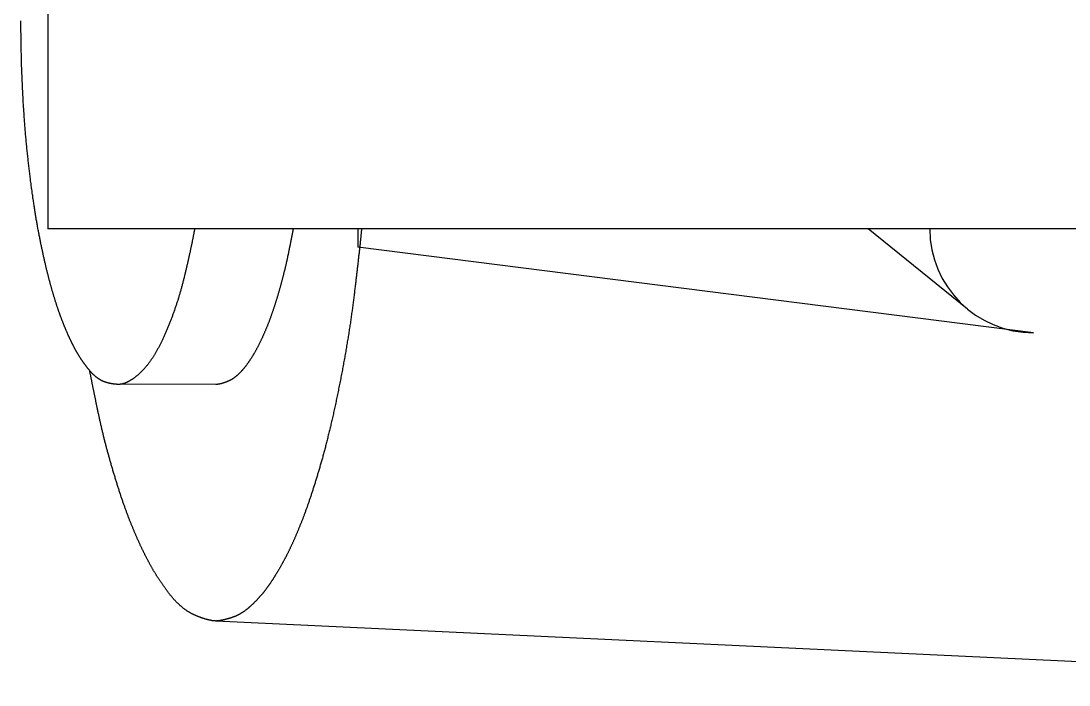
# Model space of a CAD drawing. Extents: x -120222 to -41942, y -19134 to 30932.
# Drawn here: x -78512.52 to -78492.36, y 10649.44 to 10662.22 of the extents above; entities that cross this region are included whole.
import ezdxf

# ---------------------------------------------------------------- set-up
doc = ezdxf.new("R2010")
doc.units = 0
doc.header["$LTSCALE"] = 150
doc.header["$MEASUREMENT"] = 0
doc.layers.get('0').update_dxf_attribs({"linetype": 'CONTINUOUS'})
doc.layers.add('____-568', color=7, linetype='CONTINUOUS')

# ---------------------------------------------------------------- blocks, each defined once
blk = doc.blocks.new('____-182')
at = {"color": 1, "linetype": 'Continuous'}
for p, q in [((-84947.112, 6117.519), (-84947.112, 6109.519)), ((-84919.158, 6109.519), (-84947.112, 6109.519)), ((-84941.144, 6109.519), (-84941.144, 6109.17)), ((-84929.414, 6107.973), (-84931.325, 6109.519)), ((-84928.144, 6107.519), (-84941.144, 6109.17)), ((-84943.878, 6106.524), (-84945.689, 6106.531)), ((-84917.872, 6100.743), (-84943.878, 6101.974))]:
    blk.add_line(p, q, dxfattribs=at)
at = {"color": 1, "linetype": 'Continuous', "flags": 128}
for points in [[(-84945.689, 6106.531), (-84945.693, 6106.531), (-84945.697, 6106.53), (-84945.701, 6106.53), (-84945.705, 6106.529), (-84945.708, 6106.529), (-84945.712, 6106.528), (-84945.716, 6106.528), (-84945.72, 6106.528), (-84945.724, 6106.527), (-84945.728, 6106.527), (-84945.732, 6106.527), (-84945.736, 6106.527), (-84945.74, 6106.527), (-84945.744, 6106.527), (-84945.749, 6106.526), (-84945.753, 6106.526), (-84945.757, 6106.526), (-84945.761, 6106.526), (-84945.765, 6106.526), (-84945.77, 6106.527), (-84945.774, 6106.527), (-84945.778, 6106.527), (-84945.783, 6106.527), (-84945.787, 6106.527), (-84945.792, 6106.528), (-84945.796, 6106.528), (-84945.801, 6106.528), (-84945.805, 6106.529), (-84945.81, 6106.529), (-84945.814, 6106.529), (-84945.819, 6106.53), (-84945.823, 6106.53), (-84945.828, 6106.531), (-84945.833, 6106.531), (-84945.837, 6106.532), (-84945.842, 6106.533), (-84945.847, 6106.533), (-84945.852, 6106.534), (-84945.856, 6106.535), (-84945.861, 6106.535), (-84945.866, 6106.536), (-84945.871, 6106.537), (-84945.876, 6106.538), (-84945.881, 6106.539), (-84945.886, 6106.54), (-84945.891, 6106.541), (-84945.896, 6106.542), (-84945.901, 6106.543), (-84945.906, 6106.544), (-84945.911, 6106.545), (-84945.916, 6106.546), (-84945.921, 6106.547), (-84945.927, 6106.548), (-84945.932, 6106.55), (-84945.937, 6106.551), (-84945.942, 6106.552), (-84945.948, 6106.554), (-84945.953, 6106.555), (-84945.958, 6106.556), (-84945.964, 6106.558), (-84945.969, 6106.559), (-84945.975, 6106.561), (-84945.98, 6106.562), (-84945.986, 6106.564), (-84945.991, 6106.565), (-84945.997, 6106.567), (-84946.002, 6106.569), (-84946.008, 6106.571), (-84946.013, 6106.573), (-84946.019, 6106.575), (-84946.024, 6106.577), (-84946.029, 6106.579), (-84946.035, 6106.581), (-84946.04, 6106.583), (-84946.046, 6106.585), (-84946.051, 6106.588), (-84946.056, 6106.59), (-84946.062, 6106.593), (-84946.067, 6106.595), (-84946.073, 6106.598), (-84946.078, 6106.601), (-84946.083, 6106.603), (-84946.089, 6106.606), (-84946.094, 6106.609), (-84946.099, 6106.612), (-84946.104, 6106.615), (-84946.11, 6106.618), (-84946.115, 6106.621), (-84946.12, 6106.625), (-84946.126, 6106.628), (-84946.131, 6106.631), (-84946.136, 6106.635), (-84946.141, 6106.638), (-84946.146, 6106.642), (-84946.152, 6106.646), (-84946.157, 6106.649), (-84946.162, 6106.653), (-84946.167, 6106.657), (-84946.172, 6106.661), (-84946.178, 6106.665), (-84946.183, 6106.669), (-84946.188, 6106.673), (-84946.193, 6106.677), (-84946.198, 6106.682), (-84946.203, 6106.686), (-84946.208, 6106.69), (-84946.213, 6106.695), (-84946.218, 6106.699), (-84946.223, 6106.704), (-84946.228, 6106.709), (-84946.233, 6106.714), (-84946.238, 6106.718), (-84946.243, 6106.723), (-84946.248, 6106.728), (-84946.253, 6106.733), (-84946.258, 6106.738), (-84946.263, 6106.743), (-84946.268, 6106.749), (-84946.273, 6106.754), (-84946.278, 6106.759), (-84946.283, 6106.765), (-84946.288, 6106.77), (-84946.293, 6106.776), (-84946.298, 6106.781), (-84946.303, 6106.787), (-84946.308, 6106.793), (-84946.313, 6106.799), (-84946.317, 6106.805), (-84946.322, 6106.811), (-84946.327, 6106.817), (-84946.332, 6106.823), (-84946.337, 6106.829), (-84946.341, 6106.835), (-84946.346, 6106.841), (-84946.351, 6106.847), (-84946.356, 6106.853), (-84946.36, 6106.859), (-84946.365, 6106.865), (-84946.37, 6106.871), (-84946.374, 6106.877), (-84946.379, 6106.883), (-84946.383, 6106.889), (-84946.388, 6106.895), (-84946.392, 6106.901), (-84946.397, 6106.907), (-84946.402, 6106.913), (-84946.406, 6106.919), (-84946.41, 6106.926), (-84946.415, 6106.932), (-84946.419, 6106.938), (-84946.424, 6106.944), (-84946.428, 6106.95), (-84946.432, 6106.956), (-84946.437, 6106.963), (-84946.441, 6106.969), (-84946.445, 6106.975), (-84946.45, 6106.981), (-84946.454, 6106.988), (-84946.458, 6106.994), (-84946.462, 6107), (-84946.467, 6107.006), (-84946.471, 6107.013), (-84946.475, 6107.019), (-84946.479, 6107.025), (-84946.483, 6107.032), (-84946.487, 6107.038), (-84946.491, 6107.044), (-84946.495, 6107.051), (-84946.499, 6107.057), (-84946.503, 6107.063), (-84946.507, 6107.07), (-84946.511, 6107.076), (-84946.515, 6107.082), (-84946.519, 6107.089), (-84946.523, 6107.095), (-84946.527, 6107.102), (-84946.531, 6107.108), (-84946.535, 6107.115), (-84946.539, 6107.121), (-84946.542, 6107.127), (-84946.546, 6107.134), (-84946.55, 6107.14), (-84946.554, 6107.147), (-84946.557, 6107.153), (-84946.561, 6107.16), (-84946.565, 6107.167), (-84946.569, 6107.173), (-84946.572, 6107.18), (-84946.576, 6107.186), (-84946.579, 6107.193), (-84946.583, 6107.199), (-84946.587, 6107.206), (-84946.59, 6107.212), (-84946.594, 6107.219), (-84946.597, 6107.226), (-84946.601, 6107.233), (-84946.604, 6107.239), (-84946.608, 6107.246), (-84946.611, 6107.253), (-84946.615, 6107.26), (-84946.619, 6107.267), (-84946.622, 6107.273), (-84946.626, 6107.28), (-84946.629, 6107.287), (-84946.633, 6107.294), (-84946.636, 6107.301), (-84946.64, 6107.309), (-84946.643, 6107.316), (-84946.647, 6107.323), (-84946.65, 6107.33), (-84946.654, 6107.337), (-84946.658, 6107.344), (-84946.661, 6107.352), (-84946.665, 6107.359), (-84946.668, 6107.366), (-84946.672, 6107.374), (-84946.675, 6107.381), (-84946.679, 6107.388), (-84946.682, 6107.396), (-84946.686, 6107.403), (-84946.689, 6107.411), (-84946.693, 6107.419), (-84946.696, 6107.426), (-84946.7, 6107.434), (-84946.703, 6107.441), (-84946.707, 6107.449), (-84946.711, 6107.457), (-84946.714, 6107.465), (-84946.718, 6107.472), (-84946.721, 6107.48), (-84946.725, 6107.488), (-84946.728, 6107.496), (-84946.732, 6107.504), (-84946.735, 6107.512), (-84946.739, 6107.52), (-84946.742, 6107.528), (-84946.746, 6107.536), (-84946.749, 6107.544), (-84946.753, 6107.552), (-84946.756, 6107.561), (-84946.76, 6107.569), (-84946.763, 6107.577), (-84946.767, 6107.585), (-84946.77, 6107.594), (-84946.774, 6107.602), (-84946.777, 6107.61), (-84946.781, 6107.619), (-84946.784, 6107.627), (-84946.788, 6107.635), (-84946.791, 6107.644), (-84946.795, 6107.653), (-84946.798, 6107.661), (-84946.802, 6107.67), (-84946.805, 6107.678), (-84946.809, 6107.687), (-84946.812, 6107.696), (-84946.816, 6107.704), (-84946.819, 6107.713), (-84946.823, 6107.722), (-84946.826, 6107.731), (-84946.83, 6107.74), (-84946.833, 6107.749), (-84946.837, 6107.758), (-84946.84, 6107.767), (-84946.844, 6107.777), (-84946.847, 6107.786), (-84946.851, 6107.795), (-84946.854, 6107.805), (-84946.858, 6107.814), (-84946.861, 6107.824), (-84946.865, 6107.833), (-84946.868, 6107.843), (-84946.872, 6107.853), (-84946.876, 6107.862), (-84946.879, 6107.872), (-84946.883, 6107.882), (-84946.886, 6107.892), (-84946.89, 6107.902), (-84946.893, 6107.912), (-84946.897, 6107.922), (-84946.9, 6107.933), (-84946.904, 6107.943), (-84946.907, 6107.953), (-84946.911, 6107.964), (-84946.914, 6107.974), (-84946.918, 6107.985), (-84946.922, 6107.995), (-84946.925, 6108.006), (-84946.929, 6108.017), (-84946.932, 6108.027), (-84946.936, 6108.038), (-84946.939, 6108.049), (-84946.943, 6108.06), (-84946.946, 6108.071), (-84946.95, 6108.082), (-84946.954, 6108.093), (-84946.957, 6108.104), (-84946.961, 6108.116), (-84946.964, 6108.127), (-84946.968, 6108.138), (-84946.971, 6108.15), (-84946.975, 6108.161), (-84946.979, 6108.173), (-84946.982, 6108.184), (-84946.986, 6108.196), (-84946.989, 6108.208), (-84946.993, 6108.22), (-84946.996, 6108.232), (-84947, 6108.243), (-84947.004, 6108.255), (-84947.007, 6108.267), (-84947.011, 6108.28), (-84947.014, 6108.292), (-84947.018, 6108.304), (-84947.022, 6108.316), (-84947.025, 6108.329), (-84947.029, 6108.341), (-84947.032, 6108.354), (-84947.036, 6108.366), (-84947.04, 6108.379), (-84947.043, 6108.391), (-84947.047, 6108.404), (-84947.05, 6108.417), (-84947.054, 6108.43), (-84947.058, 6108.443), (-84947.061, 6108.456), (-84947.065, 6108.469), (-84947.068, 6108.483), (-84947.072, 6108.496), (-84947.076, 6108.509), (-84947.079, 6108.523), (-84947.083, 6108.537), (-84947.087, 6108.55), (-84947.09, 6108.564), (-84947.094, 6108.578), (-84947.097, 6108.592), (-84947.101, 6108.606), (-84947.105, 6108.621), (-84947.108, 6108.635), (-84947.112, 6108.649), (-84947.116, 6108.664), (-84947.119, 6108.678), (-84947.123, 6108.693), (-84947.126, 6108.708), (-84947.13, 6108.723), (-84947.134, 6108.738), (-84947.137, 6108.753), (-84947.141, 6108.768), (-84947.145, 6108.783), (-84947.148, 6108.798), (-84947.152, 6108.814), (-84947.155, 6108.829), (-84947.159, 6108.845), (-84947.163, 6108.86), (-84947.166, 6108.876), (-84947.17, 6108.892), (-84947.174, 6108.908), (-84947.177, 6108.924), (-84947.181, 6108.94), (-84947.185, 6108.956), (-84947.188, 6108.972), (-84947.192, 6108.989), (-84947.195, 6109.005), (-84947.199, 6109.022), (-84947.203, 6109.038), (-84947.206, 6109.055), (-84947.21, 6109.072), (-84947.214, 6109.089), (-84947.217, 6109.106), (-84947.221, 6109.123), (-84947.225, 6109.14), (-84947.228, 6109.157), (-84947.232, 6109.175), (-84947.236, 6109.192), (-84947.239, 6109.21), (-84947.243, 6109.227), (-84947.247, 6109.245), (-84947.25, 6109.263), (-84947.254, 6109.281), (-84947.257, 6109.299), (-84947.261, 6109.317), (-84947.265, 6109.335), (-84947.268, 6109.353), (-84947.272, 6109.372), (-84947.276, 6109.39), (-84947.279, 6109.409), (-84947.283, 6109.427), (-84947.287, 6109.446), (-84947.29, 6109.465), (-84947.294, 6109.484), (-84947.297, 6109.503), (-84947.301, 6109.523), (-84947.305, 6109.542), (-84947.308, 6109.562), (-84947.312, 6109.581), (-84947.315, 6109.601), (-84947.319, 6109.621), (-84947.322, 6109.641), (-84947.326, 6109.661), (-84947.329, 6109.681), (-84947.333, 6109.702), (-84947.336, 6109.722), (-84947.34, 6109.743), (-84947.343, 6109.764), (-84947.347, 6109.784), (-84947.35, 6109.805), (-84947.353, 6109.827), (-84947.357, 6109.848), (-84947.36, 6109.869), (-84947.364, 6109.891), (-84947.367, 6109.912), (-84947.37, 6109.934), (-84947.374, 6109.956), (-84947.377, 6109.978), (-84947.38, 6110), (-84947.384, 6110.022), (-84947.387, 6110.044), (-84947.39, 6110.067), (-84947.394, 6110.089), (-84947.397, 6110.112), (-84947.4, 6110.135), (-84947.403, 6110.158), (-84947.407, 6110.181), (-84947.41, 6110.204), (-84947.413, 6110.227), (-84947.416, 6110.25), (-84947.42, 6110.274), (-84947.423, 6110.298), (-84947.426, 6110.321), (-84947.429, 6110.345), (-84947.432, 6110.369), (-84947.435, 6110.393), (-84947.439, 6110.417), (-84947.442, 6110.442), (-84947.445, 6110.466), (-84947.448, 6110.491), (-84947.451, 6110.516), (-84947.454, 6110.54), (-84947.457, 6110.565), (-84947.46, 6110.59), (-84947.463, 6110.616), (-84947.466, 6110.641), (-84947.469, 6110.666), (-84947.472, 6110.692), (-84947.475, 6110.718), (-84947.478, 6110.743), (-84947.481, 6110.769), (-84947.484, 6110.795), (-84947.487, 6110.822), (-84947.49, 6110.848), (-84947.493, 6110.874), (-84947.496, 6110.9), (-84947.499, 6110.927), (-84947.502, 6110.953), (-84947.504, 6110.98), (-84947.507, 6111.006), (-84947.51, 6111.033), (-84947.513, 6111.059), (-84947.515, 6111.086), (-84947.518, 6111.113), (-84947.52, 6111.14), (-84947.523, 6111.167), (-84947.526, 6111.194), (-84947.528, 6111.221), (-84947.531, 6111.248), (-84947.533, 6111.275), (-84947.535, 6111.302), (-84947.538, 6111.33), (-84947.54, 6111.357), (-84947.542, 6111.384), (-84947.545, 6111.412), (-84947.547, 6111.439), (-84947.549, 6111.467), (-84947.551, 6111.495), (-84947.554, 6111.522), (-84947.556, 6111.55), (-84947.558, 6111.578), (-84947.56, 6111.606), (-84947.562, 6111.634), (-84947.564, 6111.662), (-84947.566, 6111.69), (-84947.568, 6111.718), (-84947.57, 6111.746), (-84947.572, 6111.774), (-84947.574, 6111.803), (-84947.575, 6111.831), (-84947.577, 6111.86), (-84947.579, 6111.888), (-84947.581, 6111.917), (-84947.583, 6111.945), (-84947.584, 6111.974), (-84947.586, 6112.003), (-84947.587, 6112.031), (-84947.589, 6112.06), (-84947.591, 6112.089), (-84947.592, 6112.118), (-84947.594, 6112.147), (-84947.595, 6112.176), (-84947.597, 6112.206), (-84947.598, 6112.235), (-84947.599, 6112.264), (-84947.601, 6112.293), (-84947.602, 6112.323), (-84947.603, 6112.352), (-84947.605, 6112.382), (-84947.606, 6112.411), (-84947.607, 6112.441), (-84947.608, 6112.471), (-84947.609, 6112.501), (-84947.61, 6112.53), (-84947.612, 6112.56), (-84947.613, 6112.59), (-84947.614, 6112.62), (-84947.615, 6112.65), (-84947.615, 6112.68), (-84947.616, 6112.71), (-84947.617, 6112.74), (-84947.618, 6112.77), (-84947.619, 6112.8), (-84947.62, 6112.83), (-84947.62, 6112.86), (-84947.621, 6112.89), (-84947.622, 6112.92), (-84947.623, 6112.95), (-84947.623, 6112.98), (-84947.624, 6113.01), (-84947.624, 6113.04), (-84947.625, 6113.07), (-84947.625, 6113.1), (-84947.626, 6113.13), (-84947.626, 6113.16), (-84947.627, 6113.19), (-84947.627, 6113.22), (-84947.627, 6113.25), (-84947.627, 6113.28), (-84947.628, 6113.31), (-84947.628, 6113.34), (-84947.628, 6113.37), (-84947.628, 6113.4), (-84947.628, 6113.43), (-84947.628, 6113.46), (-84947.628, 6113.49), (-84947.629, 6113.52)], [(-84944.288, 6109.519), (-84944.29, 6109.506), (-84944.292, 6109.492), (-84944.295, 6109.479), (-84944.297, 6109.466), (-84944.3, 6109.452), (-84944.302, 6109.439), (-84944.305, 6109.426), (-84944.307, 6109.412), (-84944.31, 6109.399), (-84944.313, 6109.385), (-84944.315, 6109.371), (-84944.318, 6109.358), (-84944.321, 6109.344), (-84944.323, 6109.33), (-84944.326, 6109.316), (-84944.329, 6109.302), (-84944.332, 6109.288), (-84944.334, 6109.274), (-84944.337, 6109.26), (-84944.34, 6109.246), (-84944.343, 6109.232), (-84944.346, 6109.218), (-84944.349, 6109.204), (-84944.352, 6109.189), (-84944.355, 6109.175), (-84944.358, 6109.16), (-84944.361, 6109.146), (-84944.364, 6109.132), (-84944.367, 6109.117), (-84944.37, 6109.102), (-84944.373, 6109.088), (-84944.376, 6109.073), (-84944.38, 6109.058), (-84944.383, 6109.044), (-84944.386, 6109.029), (-84944.389, 6109.014), (-84944.392, 6108.999), (-84944.396, 6108.984), (-84944.399, 6108.969), (-84944.402, 6108.954), (-84944.406, 6108.939), (-84944.409, 6108.924), (-84944.413, 6108.908), (-84944.416, 6108.893), (-84944.42, 6108.878), (-84944.423, 6108.863), (-84944.427, 6108.847), (-84944.43, 6108.832), (-84944.434, 6108.816), (-84944.437, 6108.801), (-84944.441, 6108.785), (-84944.445, 6108.769), (-84944.448, 6108.754), (-84944.452, 6108.738), (-84944.456, 6108.722), (-84944.46, 6108.706), (-84944.463, 6108.69), (-84944.467, 6108.674), (-84944.471, 6108.658), (-84944.475, 6108.642), (-84944.479, 6108.626), (-84944.483, 6108.61), (-84944.487, 6108.594), (-84944.491, 6108.578), (-84944.495, 6108.562), (-84944.499, 6108.545), (-84944.503, 6108.529), (-84944.507, 6108.513), (-84944.511, 6108.497), (-84944.515, 6108.481), (-84944.519, 6108.464), (-84944.524, 6108.448), (-84944.528, 6108.432), (-84944.532, 6108.416), (-84944.537, 6108.4), (-84944.541, 6108.384), (-84944.546, 6108.368), (-84944.55, 6108.352), (-84944.555, 6108.335), (-84944.559, 6108.319), (-84944.564, 6108.303), (-84944.569, 6108.287), (-84944.573, 6108.271), (-84944.578, 6108.255), (-84944.583, 6108.239), (-84944.588, 6108.223), (-84944.592, 6108.207), (-84944.597, 6108.191), (-84944.602, 6108.175), (-84944.607, 6108.159), (-84944.612, 6108.144), (-84944.617, 6108.128), (-84944.623, 6108.112), (-84944.628, 6108.096), (-84944.633, 6108.08), (-84944.638, 6108.064), (-84944.643, 6108.048), (-84944.649, 6108.032), (-84944.654, 6108.017), (-84944.659, 6108.001), (-84944.665, 6107.985), (-84944.67, 6107.969), (-84944.676, 6107.953), (-84944.681, 6107.938), (-84944.687, 6107.922), (-84944.693, 6107.906), (-84944.698, 6107.891), (-84944.704, 6107.875), (-84944.71, 6107.859), (-84944.715, 6107.843), (-84944.721, 6107.828), (-84944.727, 6107.812), (-84944.733, 6107.796), (-84944.739, 6107.781), (-84944.745, 6107.765), (-84944.751, 6107.75), (-84944.757, 6107.734), (-84944.763, 6107.718), (-84944.769, 6107.703), (-84944.776, 6107.687), (-84944.782, 6107.672), (-84944.788, 6107.656), (-84944.794, 6107.641), (-84944.801, 6107.625), (-84944.807, 6107.61), (-84944.814, 6107.594), (-84944.82, 6107.579), (-84944.827, 6107.563), (-84944.833, 6107.548), (-84944.84, 6107.533), (-84944.846, 6107.518), (-84944.853, 6107.503), (-84944.859, 6107.488), (-84944.866, 6107.473), (-84944.872, 6107.458), (-84944.879, 6107.444), (-84944.886, 6107.429), (-84944.892, 6107.415), (-84944.899, 6107.401), (-84944.905, 6107.387), (-84944.912, 6107.373), (-84944.919, 6107.359), (-84944.925, 6107.345), (-84944.932, 6107.332), (-84944.939, 6107.319), (-84944.945, 6107.305), (-84944.952, 6107.292), (-84944.959, 6107.279), (-84944.965, 6107.266), (-84944.972, 6107.253), (-84944.979, 6107.241), (-84944.985, 6107.228), (-84944.992, 6107.216), (-84944.999, 6107.203), (-84945.005, 6107.191), (-84945.012, 6107.179), (-84945.019, 6107.167), (-84945.026, 6107.155), (-84945.032, 6107.144), (-84945.039, 6107.132), (-84945.046, 6107.121), (-84945.053, 6107.109), (-84945.059, 6107.098), (-84945.066, 6107.087), (-84945.073, 6107.076), (-84945.08, 6107.065), (-84945.087, 6107.054), (-84945.093, 6107.044), (-84945.1, 6107.033), (-84945.107, 6107.023), (-84945.114, 6107.013), (-84945.121, 6107.003), (-84945.127, 6106.993), (-84945.134, 6106.983), (-84945.141, 6106.973), (-84945.148, 6106.964), (-84945.155, 6106.954), (-84945.162, 6106.945), (-84945.169, 6106.935), (-84945.176, 6106.926), (-84945.182, 6106.917), (-84945.189, 6106.908), (-84945.196, 6106.9), (-84945.203, 6106.891), (-84945.21, 6106.883), (-84945.217, 6106.874), (-84945.224, 6106.866), (-84945.231, 6106.858), (-84945.238, 6106.85), (-84945.245, 6106.842), (-84945.252, 6106.834), (-84945.259, 6106.827), (-84945.266, 6106.819), (-84945.273, 6106.812), (-84945.28, 6106.804), (-84945.287, 6106.797), (-84945.294, 6106.79), (-84945.3, 6106.783), (-84945.307, 6106.776), (-84945.314, 6106.769), (-84945.321, 6106.762), (-84945.328, 6106.755), (-84945.335, 6106.749), (-84945.342, 6106.742), (-84945.349, 6106.736), (-84945.356, 6106.729), (-84945.363, 6106.723), (-84945.369, 6106.717), (-84945.376, 6106.711), (-84945.383, 6106.705), (-84945.39, 6106.699), (-84945.397, 6106.693), (-84945.404, 6106.688), (-84945.41, 6106.682), (-84945.417, 6106.677), (-84945.424, 6106.671), (-84945.431, 6106.666), (-84945.438, 6106.661), (-84945.444, 6106.656), (-84945.451, 6106.651), (-84945.458, 6106.646), (-84945.465, 6106.641), (-84945.471, 6106.636), (-84945.478, 6106.631), (-84945.485, 6106.627), (-84945.491, 6106.622), (-84945.498, 6106.618), (-84945.505, 6106.614), (-84945.512, 6106.609), (-84945.518, 6106.605), (-84945.525, 6106.601), (-84945.532, 6106.597), (-84945.538, 6106.594), (-84945.545, 6106.59), (-84945.552, 6106.586), (-84945.558, 6106.583), (-84945.565, 6106.579), (-84945.571, 6106.576), (-84945.578, 6106.573), (-84945.585, 6106.569), (-84945.591, 6106.566), (-84945.598, 6106.563), (-84945.604, 6106.56), (-84945.611, 6106.558), (-84945.618, 6106.555), (-84945.624, 6106.552), (-84945.631, 6106.55), (-84945.637, 6106.547), (-84945.644, 6106.545), (-84945.65, 6106.543), (-84945.657, 6106.541), (-84945.663, 6106.538), (-84945.67, 6106.536), (-84945.676, 6106.535), (-84945.683, 6106.533), (-84945.689, 6106.531), (-84945.689, 6106.531)], [(-84941.075, 6109.519), (-84941.076, 6109.502), (-84941.078, 6109.486), (-84941.08, 6109.469), (-84941.081, 6109.452), (-84941.083, 6109.435), (-84941.085, 6109.418), (-84941.087, 6109.401), (-84941.088, 6109.384), (-84941.09, 6109.366), (-84941.092, 6109.349), (-84941.094, 6109.331), (-84941.096, 6109.313), (-84941.098, 6109.295), (-84941.1, 6109.277), (-84941.102, 6109.259), (-84941.104, 6109.241), (-84941.105, 6109.222), (-84941.107, 6109.204), (-84941.11, 6109.185), (-84941.112, 6109.166), (-84941.114, 6109.147), (-84941.116, 6109.128), (-84941.118, 6109.109), (-84941.12, 6109.09), (-84941.122, 6109.07), (-84941.124, 6109.051), (-84941.127, 6109.031), (-84941.129, 6109.011), (-84941.131, 6108.991), (-84941.133, 6108.971), (-84941.136, 6108.951), (-84941.138, 6108.93), (-84941.14, 6108.91), (-84941.142, 6108.889), (-84941.145, 6108.868), (-84941.147, 6108.848), (-84941.15, 6108.827), (-84941.152, 6108.806), (-84941.155, 6108.784), (-84941.157, 6108.763), (-84941.16, 6108.741), (-84941.162, 6108.72), (-84941.165, 6108.698), (-84941.167, 6108.676), (-84941.17, 6108.654), (-84941.172, 6108.632), (-84941.175, 6108.61), (-84941.178, 6108.587), (-84941.18, 6108.565), (-84941.183, 6108.542), (-84941.186, 6108.519), (-84941.188, 6108.496), (-84941.191, 6108.473), (-84941.194, 6108.45), (-84941.197, 6108.427), (-84941.2, 6108.404), (-84941.202, 6108.38), (-84941.205, 6108.356), (-84941.208, 6108.333), (-84941.211, 6108.309), (-84941.214, 6108.285), (-84941.217, 6108.261), (-84941.22, 6108.236), (-84941.223, 6108.212), (-84941.226, 6108.187), (-84941.229, 6108.163), (-84941.232, 6108.138), (-84941.235, 6108.113), (-84941.239, 6108.089), (-84941.242, 6108.064), (-84941.245, 6108.039), (-84941.248, 6108.014), (-84941.252, 6107.989), (-84941.255, 6107.964), (-84941.259, 6107.939), (-84941.262, 6107.914), (-84941.266, 6107.889), (-84941.269, 6107.863), (-84941.273, 6107.838), (-84941.276, 6107.813), (-84941.28, 6107.787), (-84941.284, 6107.762), (-84941.288, 6107.736), (-84941.291, 6107.71), (-84941.295, 6107.685), (-84941.299, 6107.659), (-84941.303, 6107.633), (-84941.307, 6107.607), (-84941.311, 6107.581), (-84941.315, 6107.555), (-84941.319, 6107.529), (-84941.323, 6107.503), (-84941.327, 6107.477), (-84941.332, 6107.451), (-84941.336, 6107.425), (-84941.34, 6107.398), (-84941.345, 6107.372), (-84941.349, 6107.345), (-84941.353, 6107.319), (-84941.358, 6107.292), (-84941.362, 6107.266), (-84941.367, 6107.239), (-84941.372, 6107.212), (-84941.376, 6107.186), (-84941.381, 6107.159), (-84941.386, 6107.132), (-84941.39, 6107.105), (-84941.395, 6107.078), (-84941.4, 6107.051), (-84941.405, 6107.024), (-84941.41, 6106.996), (-84941.415, 6106.969), (-84941.42, 6106.942), (-84941.425, 6106.914), (-84941.43, 6106.887), (-84941.435, 6106.859), (-84941.44, 6106.832), (-84941.445, 6106.804), (-84941.451, 6106.777), (-84941.456, 6106.749), (-84941.461, 6106.721), (-84941.467, 6106.693), (-84941.472, 6106.665), (-84941.477, 6106.637), (-84941.483, 6106.609), (-84941.488, 6106.581), (-84941.494, 6106.553), (-84941.5, 6106.525), (-84941.505, 6106.497), (-84941.511, 6106.469), (-84941.517, 6106.441), (-84941.522, 6106.413), (-84941.528, 6106.385), (-84941.534, 6106.358), (-84941.539, 6106.33), (-84941.545, 6106.303), (-84941.55, 6106.276), (-84941.556, 6106.249), (-84941.562, 6106.222), (-84941.567, 6106.196), (-84941.573, 6106.169), (-84941.579, 6106.142), (-84941.584, 6106.116), (-84941.59, 6106.09), (-84941.596, 6106.064), (-84941.601, 6106.038), (-84941.607, 6106.012), (-84941.613, 6105.987), (-84941.618, 6105.961), (-84941.624, 6105.936), (-84941.63, 6105.91), (-84941.635, 6105.885), (-84941.641, 6105.86), (-84941.647, 6105.835), (-84941.652, 6105.811), (-84941.658, 6105.786), (-84941.664, 6105.762), (-84941.669, 6105.737), (-84941.675, 6105.713), (-84941.681, 6105.689), (-84941.687, 6105.665), (-84941.692, 6105.641), (-84941.698, 6105.618), (-84941.704, 6105.594), (-84941.709, 6105.571), (-84941.715, 6105.548), (-84941.721, 6105.524), (-84941.726, 6105.501), (-84941.732, 6105.479), (-84941.738, 6105.456), (-84941.743, 6105.433), (-84941.749, 6105.411), (-84941.755, 6105.388), (-84941.761, 6105.366), (-84941.766, 6105.344), (-84941.772, 6105.322), (-84941.778, 6105.3), (-84941.783, 6105.279), (-84941.789, 6105.257), (-84941.795, 6105.236), (-84941.801, 6105.215), (-84941.806, 6105.193), (-84941.812, 6105.172), (-84941.818, 6105.152), (-84941.823, 6105.131), (-84941.829, 6105.11), (-84941.835, 6105.09), (-84941.841, 6105.069), (-84941.846, 6105.049), (-84941.852, 6105.029), (-84941.858, 6105.009), (-84941.863, 6104.989), (-84941.869, 6104.97), (-84941.875, 6104.95), (-84941.881, 6104.93), (-84941.886, 6104.911), (-84941.892, 6104.892), (-84941.898, 6104.873), (-84941.903, 6104.853), (-84941.909, 6104.834), (-84941.915, 6104.816), (-84941.92, 6104.797), (-84941.926, 6104.778), (-84941.932, 6104.759), (-84941.937, 6104.741), (-84941.943, 6104.722), (-84941.948, 6104.704), (-84941.954, 6104.686), (-84941.96, 6104.668), (-84941.965, 6104.65), (-84941.971, 6104.632), (-84941.976, 6104.614), (-84941.982, 6104.596), (-84941.988, 6104.579), (-84941.993, 6104.561), (-84941.999, 6104.544), (-84942.004, 6104.526), (-84942.01, 6104.509), (-84942.015, 6104.492), (-84942.021, 6104.475), (-84942.026, 6104.458), (-84942.032, 6104.441), (-84942.037, 6104.425), (-84942.043, 6104.408), (-84942.048, 6104.391), (-84942.054, 6104.375), (-84942.059, 6104.359), (-84942.064, 6104.342), (-84942.07, 6104.326), (-84942.075, 6104.31), (-84942.081, 6104.294), (-84942.086, 6104.278), (-84942.092, 6104.263), (-84942.097, 6104.247), (-84942.102, 6104.231), (-84942.108, 6104.216), (-84942.113, 6104.201), (-84942.118, 6104.185), (-84942.124, 6104.17), (-84942.129, 6104.155), (-84942.135, 6104.14), (-84942.14, 6104.125), (-84942.145, 6104.111), (-84942.151, 6104.096), (-84942.156, 6104.081), (-84942.161, 6104.067), (-84942.166, 6104.052), (-84942.172, 6104.038), (-84942.177, 6104.024), (-84942.182, 6104.01), (-84942.187, 6103.996), (-84942.193, 6103.982), (-84942.198, 6103.968), (-84942.203, 6103.955), (-84942.208, 6103.941), (-84942.214, 6103.928), (-84942.219, 6103.914), (-84942.224, 6103.901), (-84942.229, 6103.888), (-84942.234, 6103.874), (-84942.24, 6103.861), (-84942.245, 6103.848), (-84942.25, 6103.835), (-84942.255, 6103.822), (-84942.26, 6103.81), (-84942.265, 6103.797), (-84942.271, 6103.784), (-84942.276, 6103.771), (-84942.281, 6103.759), (-84942.286, 6103.746), (-84942.291, 6103.734), (-84942.296, 6103.721), (-84942.301, 6103.709), (-84942.306, 6103.697), (-84942.312, 6103.685), (-84942.317, 6103.673), (-84942.322, 6103.661), (-84942.327, 6103.649), (-84942.332, 6103.637), (-84942.337, 6103.625), (-84942.342, 6103.613), (-84942.347, 6103.601), (-84942.352, 6103.59), (-84942.357, 6103.578), (-84942.362, 6103.567), (-84942.367, 6103.555), (-84942.372, 6103.544), (-84942.377, 6103.533), (-84942.382, 6103.521), (-84942.387, 6103.51), (-84942.392, 6103.499), (-84942.397, 6103.488), (-84942.402, 6103.477), (-84942.407, 6103.466), (-84942.412, 6103.455), (-84942.417, 6103.445), (-84942.422, 6103.434), (-84942.427, 6103.423), (-84942.432, 6103.413), (-84942.437, 6103.402), (-84942.442, 6103.392), (-84942.446, 6103.381), (-84942.451, 6103.371), (-84942.456, 6103.361), (-84942.461, 6103.351), (-84942.466, 6103.341), (-84942.471, 6103.331), (-84942.476, 6103.321), (-84942.481, 6103.311), (-84942.486, 6103.301), (-84942.49, 6103.291), (-84942.495, 6103.282), (-84942.5, 6103.272), (-84942.505, 6103.262), (-84942.51, 6103.253), (-84942.515, 6103.244), (-84942.519, 6103.234), (-84942.524, 6103.225), (-84942.529, 6103.216), (-84942.534, 6103.207), (-84942.539, 6103.198), (-84942.543, 6103.189), (-84942.548, 6103.179), (-84942.553, 6103.171), (-84942.558, 6103.162), (-84942.562, 6103.153), (-84942.567, 6103.144), (-84942.572, 6103.135), (-84942.577, 6103.126), (-84942.581, 6103.117), (-84942.586, 6103.109), (-84942.591, 6103.1), (-84942.596, 6103.091), (-84942.6, 6103.083), (-84942.605, 6103.074), (-84942.61, 6103.066), (-84942.615, 6103.057), (-84942.619, 6103.049), (-84942.624, 6103.04), (-84942.629, 6103.032), (-84942.634, 6103.023), (-84942.638, 6103.015), (-84942.643, 6103.007), (-84942.648, 6102.998), (-84942.653, 6102.99), (-84942.657, 6102.982), (-84942.662, 6102.974), (-84942.667, 6102.966), (-84942.671, 6102.958), (-84942.676, 6102.95), (-84942.681, 6102.942), (-84942.686, 6102.934), (-84942.69, 6102.926), (-84942.695, 6102.918), (-84942.7, 6102.91), (-84942.704, 6102.902), (-84942.709, 6102.894), (-84942.714, 6102.886), (-84942.718, 6102.879), (-84942.723, 6102.871), (-84942.728, 6102.863), (-84942.733, 6102.856), (-84942.737, 6102.848), (-84942.742, 6102.841), (-84942.747, 6102.833), (-84942.751, 6102.826), (-84942.756, 6102.818), (-84942.761, 6102.811), (-84942.765, 6102.803), (-84942.77, 6102.796), (-84942.775, 6102.789), (-84942.779, 6102.782), (-84942.784, 6102.774), (-84942.788, 6102.767), (-84942.793, 6102.76), (-84942.798, 6102.753), (-84942.802, 6102.746), (-84942.807, 6102.739), (-84942.812, 6102.732), (-84942.816, 6102.725), (-84942.821, 6102.718), (-84942.826, 6102.711), (-84942.83, 6102.704), (-84942.835, 6102.697), (-84942.839, 6102.69), (-84942.844, 6102.684), (-84942.849, 6102.677), (-84942.854, 6102.67), (-84942.858, 6102.663), (-84942.863, 6102.657), (-84942.868, 6102.65), (-84942.873, 6102.643), (-84942.877, 6102.636), (-84942.882, 6102.63), (-84942.887, 6102.623), (-84942.892, 6102.617), (-84942.897, 6102.61), (-84942.902, 6102.603), (-84942.907, 6102.597), (-84942.912, 6102.59), (-84942.917, 6102.584), (-84942.922, 6102.577), (-84942.927, 6102.571), (-84942.932, 6102.564), (-84942.937, 6102.558), (-84942.942, 6102.551), (-84942.947, 6102.545), (-84942.952, 6102.538), (-84942.957, 6102.532), (-84942.962, 6102.525), (-84942.968, 6102.519), (-84942.973, 6102.513), (-84942.978, 6102.506), (-84942.983, 6102.5), (-84942.989, 6102.494), (-84942.994, 6102.487), (-84942.999, 6102.481), (-84943.005, 6102.475), (-84943.01, 6102.469), (-84943.015, 6102.462), (-84943.021, 6102.456), (-84943.026, 6102.45), (-84943.032, 6102.444), (-84943.037, 6102.438), (-84943.043, 6102.431), (-84943.048, 6102.425), (-84943.054, 6102.419), (-84943.059, 6102.413), (-84943.065, 6102.407), (-84943.07, 6102.401), (-84943.076, 6102.395), (-84943.082, 6102.389), (-84943.087, 6102.383), (-84943.093, 6102.377), (-84943.099, 6102.371), (-84943.104, 6102.365), (-84943.11, 6102.359), (-84943.116, 6102.353), (-84943.122, 6102.347), (-84943.128, 6102.341), (-84943.133, 6102.335), (-84943.139, 6102.329), (-84943.145, 6102.323), (-84943.151, 6102.318), (-84943.157, 6102.312), (-84943.163, 6102.306), (-84943.169, 6102.3), (-84943.175, 6102.294), (-84943.181, 6102.289), (-84943.187, 6102.283), (-84943.193, 6102.277), (-84943.199, 6102.272), (-84943.205, 6102.266), (-84943.211, 6102.261), (-84943.217, 6102.255), (-84943.223, 6102.25), (-84943.229, 6102.245), (-84943.235, 6102.24), (-84943.241, 6102.235), (-84943.247, 6102.229), (-84943.253, 6102.224), (-84943.259, 6102.219), (-84943.265, 6102.215), (-84943.271, 6102.21), (-84943.277, 6102.205), (-84943.283, 6102.2), (-84943.289, 6102.195), (-84943.295, 6102.191), (-84943.301, 6102.186), (-84943.307, 6102.182), (-84943.313, 6102.177), (-84943.319, 6102.173), (-84943.324, 6102.169), (-84943.33, 6102.164), (-84943.336, 6102.16), (-84943.342, 6102.156), (-84943.348, 6102.152), (-84943.354, 6102.148), (-84943.36, 6102.144), (-84943.366, 6102.14), (-84943.372, 6102.136), (-84943.378, 6102.132), (-84943.384, 6102.129), (-84943.39, 6102.125), (-84943.396, 6102.121), (-84943.402, 6102.118), (-84943.408, 6102.114), (-84943.414, 6102.111), (-84943.42, 6102.107), (-84943.426, 6102.104), (-84943.432, 6102.101), (-84943.438, 6102.098), (-84943.444, 6102.094), (-84943.45, 6102.091), (-84943.456, 6102.088), (-84943.461, 6102.085), (-84943.467, 6102.082), (-84943.473, 6102.079), (-84943.479, 6102.077), (-84943.485, 6102.074), (-84943.491, 6102.071), (-84943.497, 6102.069), (-84943.503, 6102.066), (-84943.509, 6102.064), (-84943.515, 6102.061), (-84943.521, 6102.059), (-84943.527, 6102.056), (-84943.533, 6102.054), (-84943.539, 6102.052), (-84943.544, 6102.05), (-84943.55, 6102.048), (-84943.556, 6102.046), (-84943.562, 6102.044), (-84943.568, 6102.042), (-84943.574, 6102.04), (-84943.58, 6102.038), (-84943.586, 6102.036), (-84943.591, 6102.034), (-84943.597, 6102.032), (-84943.603, 6102.03), (-84943.608, 6102.029), (-84943.614, 6102.027), (-84943.62, 6102.025), (-84943.625, 6102.024), (-84943.631, 6102.022), (-84943.636, 6102.02), (-84943.642, 6102.019), (-84943.647, 6102.017), (-84943.653, 6102.016), (-84943.658, 6102.014), (-84943.664, 6102.013), (-84943.669, 6102.011), (-84943.674, 6102.01), (-84943.68, 6102.008), (-84943.685, 6102.007), (-84943.69, 6102.005), (-84943.696, 6102.004), (-84943.701, 6102.003), (-84943.706, 6102.002), (-84943.711, 6102), (-84943.716, 6101.999), (-84943.721, 6101.998), (-84943.726, 6101.997), (-84943.731, 6101.996), (-84943.736, 6101.995), (-84943.741, 6101.993), (-84943.746, 6101.992), (-84943.751, 6101.991), (-84943.756, 6101.99), (-84943.761, 6101.989), (-84943.766, 6101.989), (-84943.771, 6101.988), (-84943.775, 6101.987), (-84943.78, 6101.986), (-84943.785, 6101.985), (-84943.79, 6101.984), (-84943.794, 6101.984), (-84943.799, 6101.983), (-84943.803, 6101.982), (-84943.808, 6101.981), (-84943.813, 6101.981), (-84943.817, 6101.98), (-84943.822, 6101.979), (-84943.826, 6101.979), (-84943.831, 6101.978), (-84943.835, 6101.978), (-84943.839, 6101.977), (-84943.844, 6101.977), (-84943.848, 6101.976), (-84943.852, 6101.976), (-84943.857, 6101.976), (-84943.861, 6101.975), (-84943.865, 6101.975), (-84943.869, 6101.975), (-84943.873, 6101.974), (-84943.878, 6101.974), (-84943.878, 6101.974)], [(-84942.391, 6109.519), (-84942.392, 6109.512), (-84942.394, 6109.505), (-84942.395, 6109.498), (-84942.396, 6109.491), (-84942.398, 6109.485), (-84942.399, 6109.478), (-84942.4, 6109.47), (-84942.402, 6109.463), (-84942.403, 6109.456), (-84942.405, 6109.449), (-84942.406, 6109.442), (-84942.407, 6109.434), (-84942.409, 6109.427), (-84942.41, 6109.419), (-84942.412, 6109.412), (-84942.413, 6109.404), (-84942.415, 6109.397), (-84942.416, 6109.389), (-84942.418, 6109.381), (-84942.419, 6109.374), (-84942.421, 6109.366), (-84942.422, 6109.358), (-84942.424, 6109.35), (-84942.425, 6109.342), (-84942.427, 6109.334), (-84942.429, 6109.326), (-84942.43, 6109.318), (-84942.432, 6109.31), (-84942.434, 6109.302), (-84942.435, 6109.293), (-84942.437, 6109.285), (-84942.439, 6109.277), (-84942.44, 6109.268), (-84942.442, 6109.26), (-84942.444, 6109.251), (-84942.445, 6109.243), (-84942.447, 6109.234), (-84942.449, 6109.225), (-84942.451, 6109.217), (-84942.452, 6109.208), (-84942.454, 6109.199), (-84942.456, 6109.19), (-84942.458, 6109.181), (-84942.46, 6109.172), (-84942.461, 6109.163), (-84942.463, 6109.154), (-84942.465, 6109.145), (-84942.467, 6109.135), (-84942.469, 6109.126), (-84942.471, 6109.117), (-84942.473, 6109.108), (-84942.475, 6109.098), (-84942.477, 6109.089), (-84942.478, 6109.079), (-84942.48, 6109.07), (-84942.482, 6109.06), (-84942.484, 6109.05), (-84942.486, 6109.04), (-84942.488, 6109.031), (-84942.49, 6109.021), (-84942.492, 6109.011), (-84942.494, 6109.001), (-84942.497, 6108.991), (-84942.499, 6108.981), (-84942.501, 6108.971), (-84942.503, 6108.961), (-84942.505, 6108.951), (-84942.507, 6108.94), (-84942.509, 6108.93), (-84942.512, 6108.92), (-84942.514, 6108.909), (-84942.516, 6108.899), (-84942.518, 6108.888), (-84942.521, 6108.878), (-84942.523, 6108.867), (-84942.526, 6108.857), (-84942.528, 6108.846), (-84942.53, 6108.835), (-84942.533, 6108.824), (-84942.535, 6108.814), (-84942.538, 6108.803), (-84942.541, 6108.792), (-84942.543, 6108.781), (-84942.546, 6108.77), (-84942.548, 6108.759), (-84942.551, 6108.748), (-84942.554, 6108.736), (-84942.557, 6108.725), (-84942.559, 6108.714), (-84942.562, 6108.703), (-84942.565, 6108.691), (-84942.568, 6108.68), (-84942.571, 6108.668), (-84942.574, 6108.657), (-84942.576, 6108.645), (-84942.579, 6108.634), (-84942.582, 6108.622), (-84942.585, 6108.61), (-84942.588, 6108.599), (-84942.592, 6108.587), (-84942.595, 6108.575), (-84942.598, 6108.563), (-84942.601, 6108.551), (-84942.604, 6108.539), (-84942.607, 6108.527), (-84942.611, 6108.515), (-84942.614, 6108.503), (-84942.617, 6108.491), (-84942.62, 6108.479), (-84942.624, 6108.466), (-84942.627, 6108.454), (-84942.631, 6108.442), (-84942.634, 6108.429), (-84942.637, 6108.417), (-84942.641, 6108.404), (-84942.644, 6108.392), (-84942.648, 6108.379), (-84942.652, 6108.366), (-84942.655, 6108.354), (-84942.659, 6108.341), (-84942.662, 6108.328), (-84942.666, 6108.315), (-84942.67, 6108.302), (-84942.674, 6108.289), (-84942.677, 6108.276), (-84942.681, 6108.263), (-84942.685, 6108.25), (-84942.689, 6108.237), (-84942.693, 6108.224), (-84942.697, 6108.211), (-84942.7, 6108.198), (-84942.704, 6108.185), (-84942.708, 6108.172), (-84942.712, 6108.159), (-84942.716, 6108.146), (-84942.72, 6108.133), (-84942.724, 6108.12), (-84942.728, 6108.107), (-84942.732, 6108.094), (-84942.736, 6108.081), (-84942.74, 6108.069), (-84942.744, 6108.056), (-84942.749, 6108.043), (-84942.753, 6108.031), (-84942.757, 6108.018), (-84942.761, 6108.006), (-84942.765, 6107.993), (-84942.769, 6107.98), (-84942.774, 6107.968), (-84942.778, 6107.956), (-84942.782, 6107.943), (-84942.786, 6107.931), (-84942.79, 6107.918), (-84942.795, 6107.906), (-84942.799, 6107.894), (-84942.803, 6107.882), (-84942.808, 6107.87), (-84942.812, 6107.857), (-84942.816, 6107.845), (-84942.821, 6107.833), (-84942.825, 6107.821), (-84942.83, 6107.809), (-84942.834, 6107.797), (-84942.838, 6107.785), (-84942.843, 6107.773), (-84942.847, 6107.761), (-84942.852, 6107.749), (-84942.856, 6107.738), (-84942.861, 6107.726), (-84942.865, 6107.714), (-84942.87, 6107.702), (-84942.875, 6107.691), (-84942.879, 6107.679), (-84942.884, 6107.668), (-84942.888, 6107.656), (-84942.893, 6107.644), (-84942.898, 6107.633), (-84942.902, 6107.621), (-84942.907, 6107.61), (-84942.912, 6107.599), (-84942.916, 6107.587), (-84942.921, 6107.576), (-84942.926, 6107.565), (-84942.931, 6107.553), (-84942.936, 6107.542), (-84942.94, 6107.531), (-84942.945, 6107.52), (-84942.95, 6107.509), (-84942.955, 6107.498), (-84942.96, 6107.487), (-84942.965, 6107.476), (-84942.969, 6107.465), (-84942.974, 6107.454), (-84942.979, 6107.443), (-84942.984, 6107.432), (-84942.989, 6107.421), (-84942.994, 6107.411), (-84942.999, 6107.4), (-84943.004, 6107.389), (-84943.009, 6107.379), (-84943.014, 6107.368), (-84943.019, 6107.358), (-84943.024, 6107.348), (-84943.029, 6107.338), (-84943.034, 6107.327), (-84943.039, 6107.317), (-84943.044, 6107.307), (-84943.049, 6107.297), (-84943.054, 6107.287), (-84943.059, 6107.277), (-84943.064, 6107.268), (-84943.069, 6107.258), (-84943.074, 6107.248), (-84943.079, 6107.239), (-84943.084, 6107.229), (-84943.089, 6107.22), (-84943.094, 6107.21), (-84943.099, 6107.201), (-84943.104, 6107.192), (-84943.109, 6107.182), (-84943.114, 6107.173), (-84943.119, 6107.164), (-84943.124, 6107.155), (-84943.129, 6107.146), (-84943.134, 6107.137), (-84943.14, 6107.128), (-84943.145, 6107.119), (-84943.15, 6107.111), (-84943.155, 6107.102), (-84943.16, 6107.094), (-84943.165, 6107.085), (-84943.17, 6107.077), (-84943.175, 6107.068), (-84943.181, 6107.06), (-84943.186, 6107.051), (-84943.191, 6107.043), (-84943.196, 6107.035), (-84943.201, 6107.027), (-84943.206, 6107.019), (-84943.211, 6107.011), (-84943.217, 6107.003), (-84943.222, 6106.995), (-84943.227, 6106.988), (-84943.232, 6106.98), (-84943.237, 6106.972), (-84943.243, 6106.965), (-84943.248, 6106.957), (-84943.253, 6106.95), (-84943.258, 6106.942), (-84943.263, 6106.935), (-84943.269, 6106.928), (-84943.274, 6106.92), (-84943.279, 6106.913), (-84943.284, 6106.906), (-84943.29, 6106.899), (-84943.295, 6106.892), (-84943.3, 6106.885), (-84943.305, 6106.879), (-84943.311, 6106.872), (-84943.316, 6106.865), (-84943.321, 6106.859), (-84943.326, 6106.852), (-84943.332, 6106.846), (-84943.337, 6106.839), (-84943.342, 6106.833), (-84943.347, 6106.827), (-84943.352, 6106.821), (-84943.358, 6106.814), (-84943.363, 6106.808), (-84943.368, 6106.803), (-84943.373, 6106.797), (-84943.378, 6106.791), (-84943.383, 6106.785), (-84943.388, 6106.78), (-84943.394, 6106.774), (-84943.399, 6106.769), (-84943.404, 6106.763), (-84943.409, 6106.758), (-84943.414, 6106.753), (-84943.419, 6106.747), (-84943.424, 6106.742), (-84943.429, 6106.737), (-84943.434, 6106.732), (-84943.439, 6106.727), (-84943.444, 6106.723), (-84943.449, 6106.718), (-84943.454, 6106.713), (-84943.459, 6106.708), (-84943.464, 6106.704), (-84943.469, 6106.7), (-84943.474, 6106.695), (-84943.479, 6106.691), (-84943.484, 6106.687), (-84943.489, 6106.682), (-84943.494, 6106.678), (-84943.499, 6106.674), (-84943.504, 6106.67), (-84943.509, 6106.667), (-84943.514, 6106.663), (-84943.519, 6106.659), (-84943.524, 6106.655), (-84943.529, 6106.652), (-84943.534, 6106.648), (-84943.538, 6106.645), (-84943.543, 6106.642), (-84943.548, 6106.638), (-84943.553, 6106.635), (-84943.558, 6106.632), (-84943.563, 6106.629), (-84943.568, 6106.626), (-84943.572, 6106.623), (-84943.577, 6106.62), (-84943.582, 6106.617), (-84943.587, 6106.615), (-84943.592, 6106.612), (-84943.596, 6106.61), (-84943.601, 6106.607), (-84943.606, 6106.605), (-84943.611, 6106.602), (-84943.616, 6106.6), (-84943.62, 6106.598), (-84943.625, 6106.596), (-84943.63, 6106.594), (-84943.634, 6106.592), (-84943.639, 6106.59), (-84943.644, 6106.588), (-84943.648, 6106.586), (-84943.653, 6106.584), (-84943.657, 6106.582), (-84943.662, 6106.58), (-84943.667, 6106.578), (-84943.671, 6106.576), (-84943.676, 6106.574), (-84943.68, 6106.572), (-84943.685, 6106.571), (-84943.689, 6106.569), (-84943.693, 6106.567), (-84943.698, 6106.566), (-84943.702, 6106.564), (-84943.706, 6106.562), (-84943.711, 6106.561), (-84943.715, 6106.559), (-84943.719, 6106.558), (-84943.724, 6106.556), (-84943.728, 6106.555), (-84943.732, 6106.554), (-84943.736, 6106.552), (-84943.741, 6106.551), (-84943.745, 6106.55), (-84943.749, 6106.548), (-84943.753, 6106.547), (-84943.757, 6106.546), (-84943.761, 6106.545), (-84943.765, 6106.544), (-84943.769, 6106.542), (-84943.773, 6106.541), (-84943.777, 6106.54), (-84943.781, 6106.539), (-84943.785, 6106.538), (-84943.789, 6106.537), (-84943.793, 6106.536), (-84943.797, 6106.535), (-84943.801, 6106.535), (-84943.805, 6106.534), (-84943.809, 6106.533), (-84943.812, 6106.532), (-84943.816, 6106.531), (-84943.82, 6106.531), (-84943.824, 6106.53), (-84943.827, 6106.529), (-84943.831, 6106.529), (-84943.835, 6106.528), (-84943.839, 6106.528), (-84943.842, 6106.527), (-84943.846, 6106.527), (-84943.849, 6106.526), (-84943.853, 6106.526), (-84943.857, 6106.525), (-84943.86, 6106.525), (-84943.864, 6106.525), (-84943.867, 6106.524), (-84943.871, 6106.524), (-84943.874, 6106.524), (-84943.878, 6106.524), (-84943.878, 6106.524)], [(-84943.878, 6101.974), (-84943.883, 6101.975), (-84943.889, 6101.975), (-84943.894, 6101.975), (-84943.9, 6101.976), (-84943.906, 6101.976), (-84943.912, 6101.977), (-84943.917, 6101.978), (-84943.923, 6101.978), (-84943.929, 6101.979), (-84943.935, 6101.98), (-84943.941, 6101.981), (-84943.947, 6101.981), (-84943.953, 6101.982), (-84943.959, 6101.983), (-84943.965, 6101.984), (-84943.971, 6101.985), (-84943.977, 6101.987), (-84943.983, 6101.988), (-84943.989, 6101.989), (-84943.995, 6101.99), (-84944.002, 6101.992), (-84944.008, 6101.993), (-84944.014, 6101.994), (-84944.021, 6101.996), (-84944.027, 6101.997), (-84944.033, 6101.999), (-84944.04, 6102.001), (-84944.046, 6102.002), (-84944.053, 6102.004), (-84944.059, 6102.006), (-84944.066, 6102.008), (-84944.072, 6102.009), (-84944.079, 6102.011), (-84944.086, 6102.013), (-84944.092, 6102.015), (-84944.099, 6102.017), (-84944.106, 6102.02), (-84944.113, 6102.022), (-84944.12, 6102.024), (-84944.127, 6102.026), (-84944.133, 6102.029), (-84944.14, 6102.031), (-84944.147, 6102.033), (-84944.154, 6102.036), (-84944.161, 6102.038), (-84944.169, 6102.041), (-84944.176, 6102.044), (-84944.183, 6102.046), (-84944.19, 6102.049), (-84944.197, 6102.052), (-84944.204, 6102.055), (-84944.212, 6102.057), (-84944.219, 6102.06), (-84944.226, 6102.063), (-84944.234, 6102.066), (-84944.241, 6102.069), (-84944.249, 6102.073), (-84944.256, 6102.076), (-84944.264, 6102.079), (-84944.271, 6102.082), (-84944.279, 6102.086), (-84944.286, 6102.089), (-84944.294, 6102.092), (-84944.302, 6102.096), (-84944.309, 6102.099), (-84944.317, 6102.103), (-84944.325, 6102.107), (-84944.333, 6102.11), (-84944.34, 6102.114), (-84944.348, 6102.118), (-84944.355, 6102.122), (-84944.363, 6102.127), (-84944.371, 6102.131), (-84944.378, 6102.135), (-84944.386, 6102.139), (-84944.393, 6102.144), (-84944.401, 6102.148), (-84944.408, 6102.153), (-84944.416, 6102.158), (-84944.423, 6102.163), (-84944.431, 6102.167), (-84944.438, 6102.172), (-84944.446, 6102.177), (-84944.453, 6102.183), (-84944.461, 6102.188), (-84944.468, 6102.193), (-84944.476, 6102.199), (-84944.483, 6102.204), (-84944.49, 6102.21), (-84944.498, 6102.215), (-84944.505, 6102.221), (-84944.513, 6102.227), (-84944.52, 6102.233), (-84944.527, 6102.239), (-84944.535, 6102.245), (-84944.542, 6102.251), (-84944.549, 6102.257), (-84944.556, 6102.263), (-84944.564, 6102.27), (-84944.571, 6102.276), (-84944.578, 6102.283), (-84944.585, 6102.289), (-84944.593, 6102.296), (-84944.6, 6102.303), (-84944.607, 6102.31), (-84944.614, 6102.317), (-84944.621, 6102.324), (-84944.629, 6102.331), (-84944.636, 6102.338), (-84944.643, 6102.346), (-84944.65, 6102.353), (-84944.657, 6102.361), (-84944.664, 6102.368), (-84944.671, 6102.376), (-84944.678, 6102.384), (-84944.685, 6102.391), (-84944.692, 6102.399), (-84944.699, 6102.407), (-84944.706, 6102.415), (-84944.713, 6102.424), (-84944.72, 6102.432), (-84944.727, 6102.44), (-84944.734, 6102.449), (-84944.741, 6102.457), (-84944.748, 6102.466), (-84944.755, 6102.474), (-84944.762, 6102.483), (-84944.769, 6102.492), (-84944.776, 6102.501), (-84944.783, 6102.51), (-84944.79, 6102.519), (-84944.796, 6102.528), (-84944.803, 6102.536), (-84944.81, 6102.545), (-84944.817, 6102.554), (-84944.823, 6102.563), (-84944.83, 6102.572), (-84944.837, 6102.581), (-84944.843, 6102.59), (-84944.85, 6102.599), (-84944.856, 6102.608), (-84944.863, 6102.618), (-84944.869, 6102.627), (-84944.876, 6102.636), (-84944.882, 6102.645), (-84944.889, 6102.654), (-84944.895, 6102.663), (-84944.902, 6102.672), (-84944.908, 6102.681), (-84944.914, 6102.69), (-84944.921, 6102.7), (-84944.927, 6102.709), (-84944.933, 6102.718), (-84944.94, 6102.727), (-84944.946, 6102.736), (-84944.952, 6102.746), (-84944.958, 6102.755), (-84944.964, 6102.764), (-84944.97, 6102.774), (-84944.977, 6102.783), (-84944.983, 6102.792), (-84944.989, 6102.802), (-84944.995, 6102.811), (-84945.001, 6102.82), (-84945.007, 6102.83), (-84945.013, 6102.839), (-84945.018, 6102.848), (-84945.024, 6102.858), (-84945.03, 6102.867), (-84945.036, 6102.877), (-84945.042, 6102.886), (-84945.048, 6102.896), (-84945.053, 6102.905), (-84945.059, 6102.915), (-84945.065, 6102.924), (-84945.071, 6102.934), (-84945.076, 6102.943), (-84945.082, 6102.953), (-84945.087, 6102.962), (-84945.093, 6102.972), (-84945.099, 6102.981), (-84945.104, 6102.991), (-84945.11, 6103.001), (-84945.115, 6103.01), (-84945.121, 6103.02), (-84945.126, 6103.029), (-84945.131, 6103.039), (-84945.137, 6103.049), (-84945.142, 6103.058), (-84945.148, 6103.068), (-84945.153, 6103.078), (-84945.158, 6103.088), (-84945.163, 6103.097), (-84945.169, 6103.107), (-84945.174, 6103.117), (-84945.179, 6103.127), (-84945.184, 6103.137), (-84945.19, 6103.147), (-84945.195, 6103.157), (-84945.2, 6103.167), (-84945.206, 6103.177), (-84945.211, 6103.187), (-84945.216, 6103.198), (-84945.221, 6103.208), (-84945.227, 6103.218), (-84945.232, 6103.229), (-84945.237, 6103.239), (-84945.242, 6103.25), (-84945.248, 6103.26), (-84945.253, 6103.271), (-84945.258, 6103.281), (-84945.263, 6103.292), (-84945.269, 6103.303), (-84945.274, 6103.314), (-84945.279, 6103.324), (-84945.285, 6103.335), (-84945.29, 6103.346), (-84945.295, 6103.357), (-84945.3, 6103.368), (-84945.306, 6103.379), (-84945.311, 6103.39), (-84945.316, 6103.401), (-84945.321, 6103.413), (-84945.327, 6103.424), (-84945.332, 6103.435), (-84945.337, 6103.447), (-84945.342, 6103.458), (-84945.348, 6103.469), (-84945.353, 6103.481), (-84945.358, 6103.493), (-84945.363, 6103.504), (-84945.369, 6103.516), (-84945.374, 6103.527), (-84945.379, 6103.539), (-84945.385, 6103.551), (-84945.39, 6103.563), (-84945.395, 6103.575), (-84945.4, 6103.587), (-84945.406, 6103.599), (-84945.411, 6103.611), (-84945.416, 6103.623), (-84945.421, 6103.635), (-84945.427, 6103.647), (-84945.432, 6103.659), (-84945.437, 6103.672), (-84945.442, 6103.684), (-84945.448, 6103.696), (-84945.453, 6103.709), (-84945.458, 6103.721), (-84945.463, 6103.734), (-84945.469, 6103.746), (-84945.474, 6103.759), (-84945.479, 6103.771), (-84945.484, 6103.784), (-84945.49, 6103.797), (-84945.495, 6103.81), (-84945.5, 6103.823), (-84945.505, 6103.836), (-84945.511, 6103.849), (-84945.516, 6103.862), (-84945.521, 6103.875), (-84945.527, 6103.888), (-84945.532, 6103.902), (-84945.537, 6103.915), (-84945.542, 6103.929), (-84945.548, 6103.942), (-84945.553, 6103.956), (-84945.558, 6103.97), (-84945.564, 6103.984), (-84945.569, 6103.998), (-84945.574, 6104.012), (-84945.58, 6104.026), (-84945.585, 6104.041), (-84945.59, 6104.055), (-84945.596, 6104.07), (-84945.601, 6104.084), (-84945.606, 6104.099), (-84945.612, 6104.114), (-84945.617, 6104.129), (-84945.623, 6104.143), (-84945.628, 6104.158), (-84945.633, 6104.174), (-84945.639, 6104.189), (-84945.644, 6104.204), (-84945.65, 6104.219), (-84945.655, 6104.235), (-84945.66, 6104.251), (-84945.666, 6104.266), (-84945.671, 6104.282), (-84945.677, 6104.298), (-84945.682, 6104.314), (-84945.687, 6104.33), (-84945.693, 6104.346), (-84945.698, 6104.362), (-84945.704, 6104.378), (-84945.709, 6104.395), (-84945.715, 6104.411), (-84945.72, 6104.428), (-84945.726, 6104.444), (-84945.731, 6104.461), (-84945.737, 6104.478), (-84945.742, 6104.495), (-84945.747, 6104.512), (-84945.753, 6104.529), (-84945.758, 6104.546), (-84945.764, 6104.563), (-84945.769, 6104.581), (-84945.775, 6104.598), (-84945.78, 6104.616), (-84945.786, 6104.633), (-84945.792, 6104.651), (-84945.797, 6104.669), (-84945.803, 6104.687), (-84945.808, 6104.705), (-84945.814, 6104.723), (-84945.819, 6104.741), (-84945.825, 6104.759), (-84945.83, 6104.778), (-84945.836, 6104.796), (-84945.841, 6104.815), (-84945.847, 6104.833), (-84945.853, 6104.852), (-84945.858, 6104.87), (-84945.863, 6104.889), (-84945.869, 6104.907), (-84945.874, 6104.926), (-84945.88, 6104.944), (-84945.885, 6104.962), (-84945.89, 6104.981), (-84945.896, 6104.999), (-84945.901, 6105.017), (-84945.906, 6105.035), (-84945.911, 6105.053), (-84945.916, 6105.071), (-84945.921, 6105.089), (-84945.926, 6105.107), (-84945.931, 6105.125), (-84945.936, 6105.143), (-84945.941, 6105.161), (-84945.946, 6105.179), (-84945.951, 6105.197), (-84945.956, 6105.215), (-84945.961, 6105.233), (-84945.966, 6105.25), (-84945.97, 6105.268), (-84945.975, 6105.286), (-84945.98, 6105.303), (-84945.984, 6105.321), (-84945.989, 6105.338), (-84945.994, 6105.356), (-84945.998, 6105.373), (-84946.003, 6105.391), (-84946.007, 6105.408), (-84946.012, 6105.426), (-84946.016, 6105.443), (-84946.02, 6105.46), (-84946.025, 6105.477), (-84946.029, 6105.495), (-84946.033, 6105.512), (-84946.038, 6105.529), (-84946.042, 6105.546), (-84946.046, 6105.563), (-84946.05, 6105.58), (-84946.054, 6105.597), (-84946.058, 6105.614), (-84946.062, 6105.631), (-84946.066, 6105.648), (-84946.07, 6105.665), (-84946.074, 6105.682), (-84946.078, 6105.699), (-84946.082, 6105.715), (-84946.086, 6105.732), (-84946.09, 6105.749), (-84946.094, 6105.765), (-84946.097, 6105.782), (-84946.101, 6105.798), (-84946.105, 6105.815), (-84946.108, 6105.831), (-84946.112, 6105.848), (-84946.116, 6105.864), (-84946.119, 6105.881), (-84946.123, 6105.897), (-84946.126, 6105.913), (-84946.13, 6105.93), (-84946.133, 6105.946), (-84946.137, 6105.962), (-84946.14, 6105.978), (-84946.143, 6105.994), (-84946.147, 6106.01), (-84946.15, 6106.026), (-84946.153, 6106.041), (-84946.157, 6106.057), (-84946.16, 6106.073), (-84946.163, 6106.088), (-84946.166, 6106.103), (-84946.169, 6106.119), (-84946.173, 6106.134), (-84946.176, 6106.149), (-84946.179, 6106.164), (-84946.182, 6106.179), (-84946.185, 6106.194), (-84946.188, 6106.209), (-84946.191, 6106.223), (-84946.194, 6106.238), (-84946.197, 6106.253), (-84946.2, 6106.267), (-84946.203, 6106.281), (-84946.206, 6106.296), (-84946.209, 6106.31), (-84946.212, 6106.324), (-84946.215, 6106.338), (-84946.218, 6106.352), (-84946.221, 6106.366), (-84946.223, 6106.38), (-84946.226, 6106.393), (-84946.229, 6106.407), (-84946.232, 6106.42), (-84946.235, 6106.434), (-84946.237, 6106.447), (-84946.24, 6106.46), (-84946.243, 6106.474), (-84946.245, 6106.487), (-84946.248, 6106.5), (-84946.251, 6106.513), (-84946.253, 6106.526), (-84946.256, 6106.538), (-84946.258, 6106.551), (-84946.261, 6106.564), (-84946.263, 6106.576), (-84946.266, 6106.589), (-84946.268, 6106.601), (-84946.271, 6106.613), (-84946.273, 6106.625), (-84946.276, 6106.637), (-84946.278, 6106.649), (-84946.28, 6106.661), (-84946.283, 6106.673), (-84946.285, 6106.685), (-84946.287, 6106.697), (-84946.29, 6106.708), (-84946.292, 6106.72), (-84946.294, 6106.731), (-84946.297, 6106.742), (-84946.299, 6106.754), (-84946.301, 6106.765), (-84946.303, 6106.776), (-84946.305, 6106.787), (-84946.307, 6106.798), (-84946.307, 6106.798)]]:
    blk.add_lwpolyline(points, dxfattribs=at)
at = {"color": 1, "linetype": 'Continuous'}
blk.add_arc((-84928.144, 6109.519), 2, 180, 270, dxfattribs=at)
blk = doc.blocks.new('____-186')
at = {"color": 1}
blk.add_blockref('____-182', (0, 0), dxfattribs=at)

msp = doc.modelspace()

# ---------------------------------------------------------------- block references
at = {"layer": '____-568', "color": 0}
msp.add_blockref('____-186', (6435.10495, 4548.69799), dxfattribs=at)

doc.saveas('drawing.dxf')
